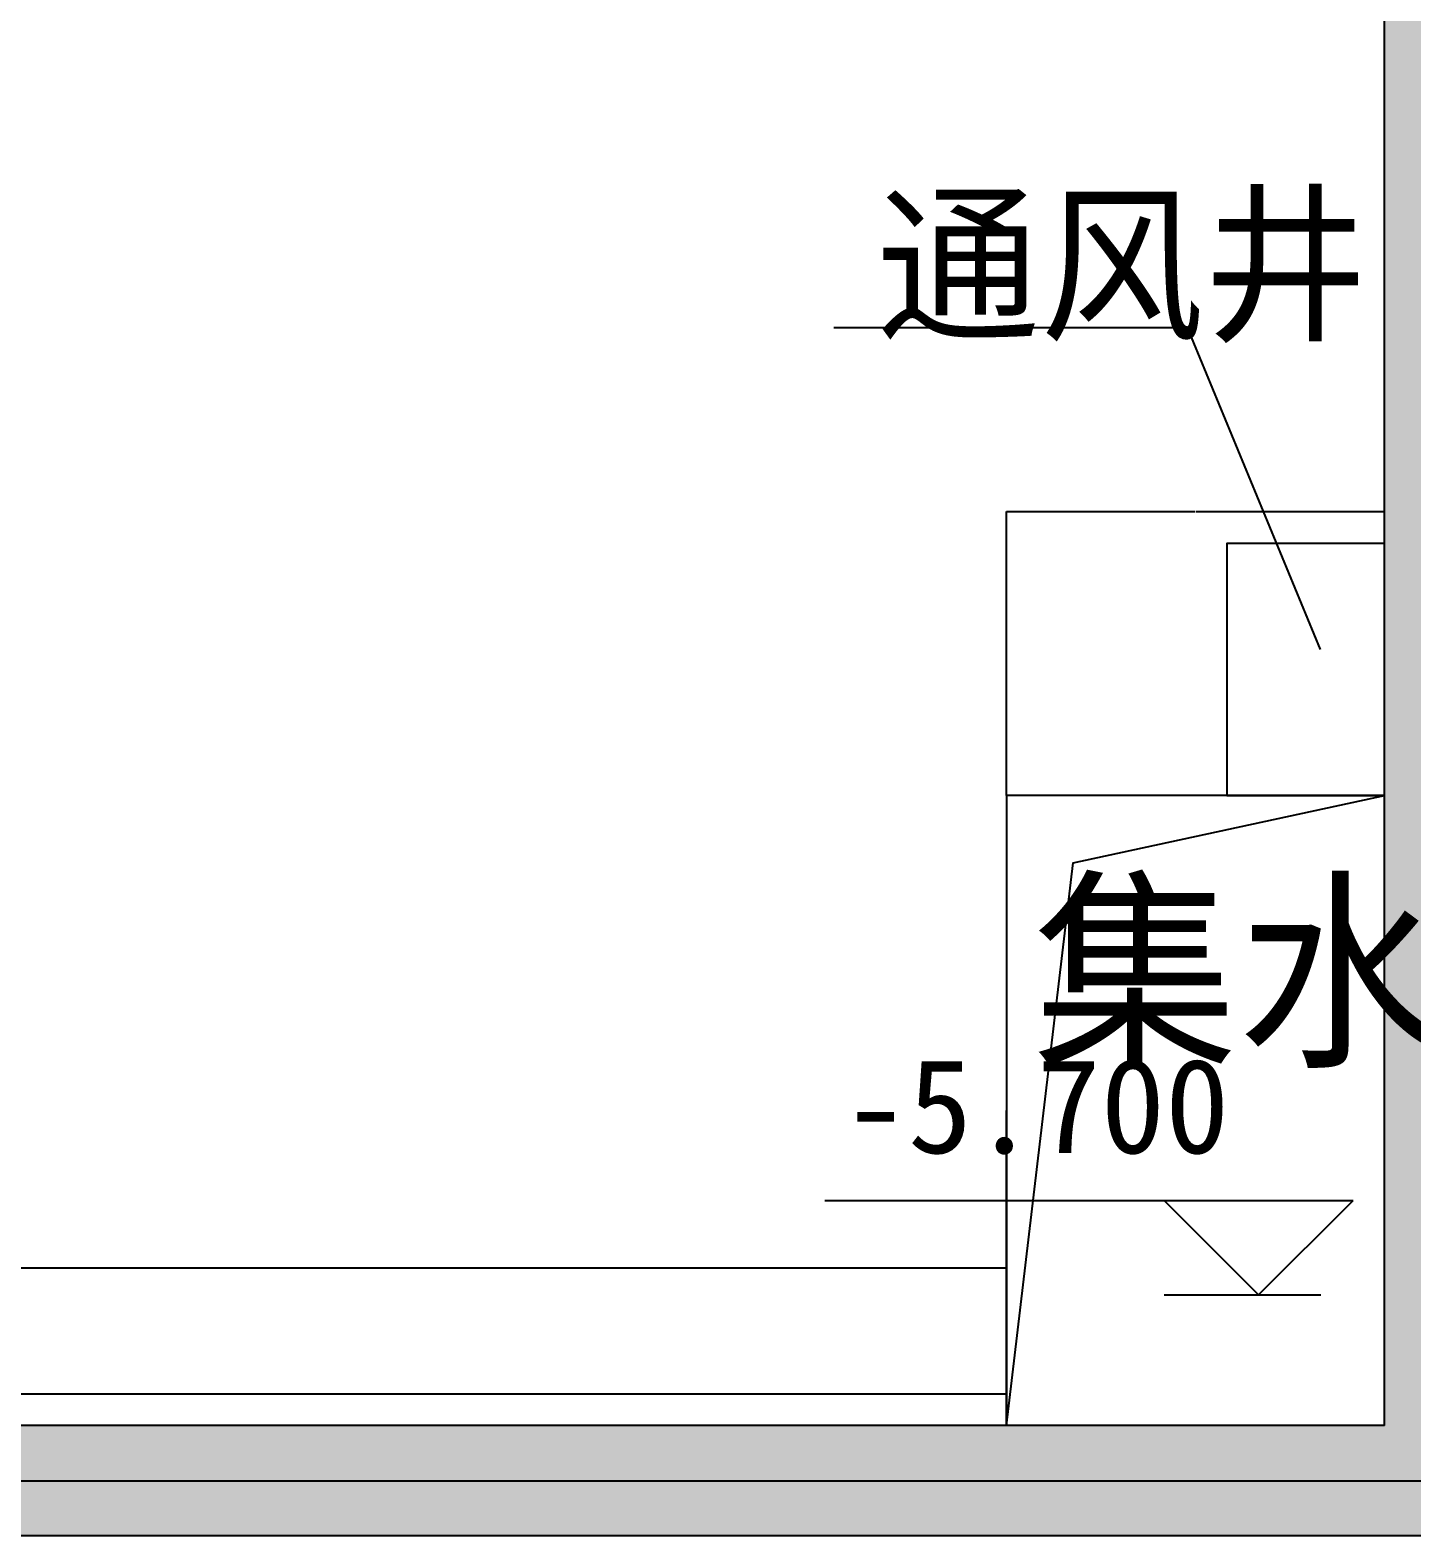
# Model space of a CAD drawing. Header units: metres. Extents: x 0 to 433927, y 0 to 133848.
# Drawn here: x 372456 to 376843, y 107265 to 112045 of the extents above; entities that cross this region are included whole.
import ezdxf

# ---------------------------------------------------------------- set-up
doc = ezdxf.new("R2010")
doc.units = ezdxf.units.M
for name, color, linetype in [('DOTE', 1, 'Continuous'), ('PUB_DIM', 3, 'Continuous'), ('PUB_TEXT', 7, 'Continuous'), ('WALL', 40, 'Continuous'), ('剪力墙', 252, 'Continuous'), ('装饰外墙', 254, 'Continuous'), ('说明', 60, 'Continuous')]:
    doc.layers.add(name, color=color, linetype=linetype)
doc.dimstyles.get("Standard").update_dxf_attribs({"dimtxt": 2.5, "dimasz": 2.5, "dimexe": 1.25, "dimexo": 0.625, "dimtad": 1, "dimcen": 2.5, "dimazin": 3, "dimtfac": 1, "dimtmove": 0, "dimatfit": 3})

# ---------------------------------------------------------------- blocks, each defined once
blk = doc.blocks.new('*D14')
for p, q in [((375555.24, 109615.05), (375555.24, 108615.05)), ((375554.99, 108615.05), (375554.74, 108615.05)), ((375555.24, 107615.05), (375555.24, 108615.05)), ((375555.24, 108615.05), (375555.24, 108615.05)), ((375555.49, 108615.05), (375555.74, 108615.05))]:
    blk.add_line(p, q)
at = {"layer": 'Defpoints'}
for p in [(375555.24, 109615.05), (375555.24, 108615.05), (375555.24, 107615.05)]:
    blk.add_point(p, dxfattribs=at)
at = {"layer": 'PUB_DIM', "insert": (375555.24, 108616.175), "char_height": 1, "attachment_point": 5}
blk.add_mtext('0', dxfattribs=at)
blk = doc.blocks.new('*D15')
for p, q in [((375555.24, 109615.05), (375555.24, 110517.03)), ((375555.49, 110517.03), (376153.24, 110517.03)), ((376157.24, 110517.03), (376754.99, 110517.03)), ((376755.24, 109615.05), (376755.24, 110517.03))]:
    blk.add_line(p, q)
at = {"layer": 'Defpoints'}
for p in [(375555.24, 110517.03), (375555.24, 109615.05), (376755.24, 109615.05)]:
    blk.add_point(p, dxfattribs=at)
at = {"layer": 'PUB_DIM', "insert": (376155.24, 110517.03), "char_height": 1, "attachment_point": 5}
blk.add_mtext('1200', dxfattribs=at)

msp = doc.modelspace()

# ---------------------------------------------------------------- hatches: boundary and pattern name
at = {"layer": '剪力墙'}
h = msp.add_hatch(dxfattribs=at)
h.set_pattern_fill('SOLID')
h.paths.add_polyline_path([(361755.24, 125615.05), (361755.24, 107265.05), (377105.24, 107265.05), (379605.24, 107265.05), (379605.24, 113615.05), (379605.24, 115715.05), (377105.24, 115715.05), (377105.24, 125615.05)])
h.paths.add_polyline_path([(369755.24, 125265.05), (369755.24, 107615.05), (362105.24, 107615.05), (362105.24, 125265.05)])
h.paths.add_polyline_path([(370105.24, 125265.05), (376755.24, 125265.05), (376755.24, 115365.05), (377105.24, 115365.05), (379255.24, 115365.05), (379255.24, 107615.05), (377105.24, 107615.05), (377105.24, 113865.05), (376755.24, 113865.05), (376755.24, 107615.05), (370105.24, 107615.05)])

# ---------------------------------------------------------------- linework, layer by layer
for p, q in [((375555.24, 108115.05), (370605.24, 108115.05)), ((375555.24, 107715.05), (370205.24, 107715.05))]:
    msp.add_line(p, q)
msp.add_lwpolyline([(376755.24, 109615.05), (375555.24, 109615.05), (375555.24, 107615.05)])
at = {"layer": 'DOTE'}
msp.add_line((360930.24, 107440.05), (380430.24, 107440.05), dxfattribs=at)
at = {"layer": 'PUB_DIM'}
for p, q in [((374978.6, 108330.09), (376655.75, 108330.09)), ((376055.75, 108330.09), (376355.75, 108030.09)), ((376355.75, 108030.09), (376655.75, 108330.09)), ((376055.75, 108030.09), (376553.44, 108030.09))]:
    msp.add_line(p, q, dxfattribs=at)
for points in [[(375007.82, 111101), (376128.75, 111101), (376551.13, 110078.55)], [(376755.24, 110415.05), (376255.24, 110415.05), (376255.24, 109615.05), (376755.24, 109615.05)]]:
    msp.add_lwpolyline(points, dxfattribs=at)
at = {"layer": 'WALL'}
for p, q in [((376755.24, 107615.05), (376755.24, 113865.05)), ((376755.24, 107615.05), (370105.24, 107615.05)), ((377105.24, 107265.05), (361755.24, 107265.05))]:
    msp.add_line(p, q, dxfattribs=at)
at = {"layer": '装饰外墙'}
msp.add_lwpolyline([(375555.24, 107615.05), (375767.57, 109402.06), (376755.24, 109615.05)], dxfattribs=at)
at = {"layer": '说明'}
msp.add_lwpolyline([(361755.24, 125615.05), (377105.24, 125615.05), (377105.24, 115715.05), (379605.24, 115715.05), (379605.24, 107265.05), (361755.24, 107265.05)], close=True, dxfattribs=at)

# ---------------------------------------------------------------- texts
at = {"layer": 'PUB_DIM'}
msp.add_text('-5.700', height=300, dxfattribs=at).set_placement((375038.6, 108480.09))
at = {"layer": 'PUB_TEXT'}
for s, height, p in [('通风井', 400, (375142.16, 111100.65)), ('集水坑', 500, (375639.2, 108805.86))]:
    msp.add_text(s, height=height, dxfattribs=at).set_placement(p)

# ---------------------------------------------------------------- dimensions: what is measured, and where the dimension line sits
at = {"layer": 'PUB_DIM'}
for base, p2, picture, middle in [((375555.24, 110517.03), (376755.24, 109615.05), '*D15', (376155.24, 110517.03)), ((375555.24, 108615.05), (375555.24, 107615.05), '*D14', (375555.24, 108616.175))]:
    dim = msp.add_linear_dim(base=base, p1=(375555.24, 109615.05), p2=p2, dimstyle='Standard', dxfattribs=at)
    dim.commit()
    dim.dimension.update_dxf_attribs({"geometry": picture, "text_midpoint": middle})

doc.saveas('drawing.dxf')
